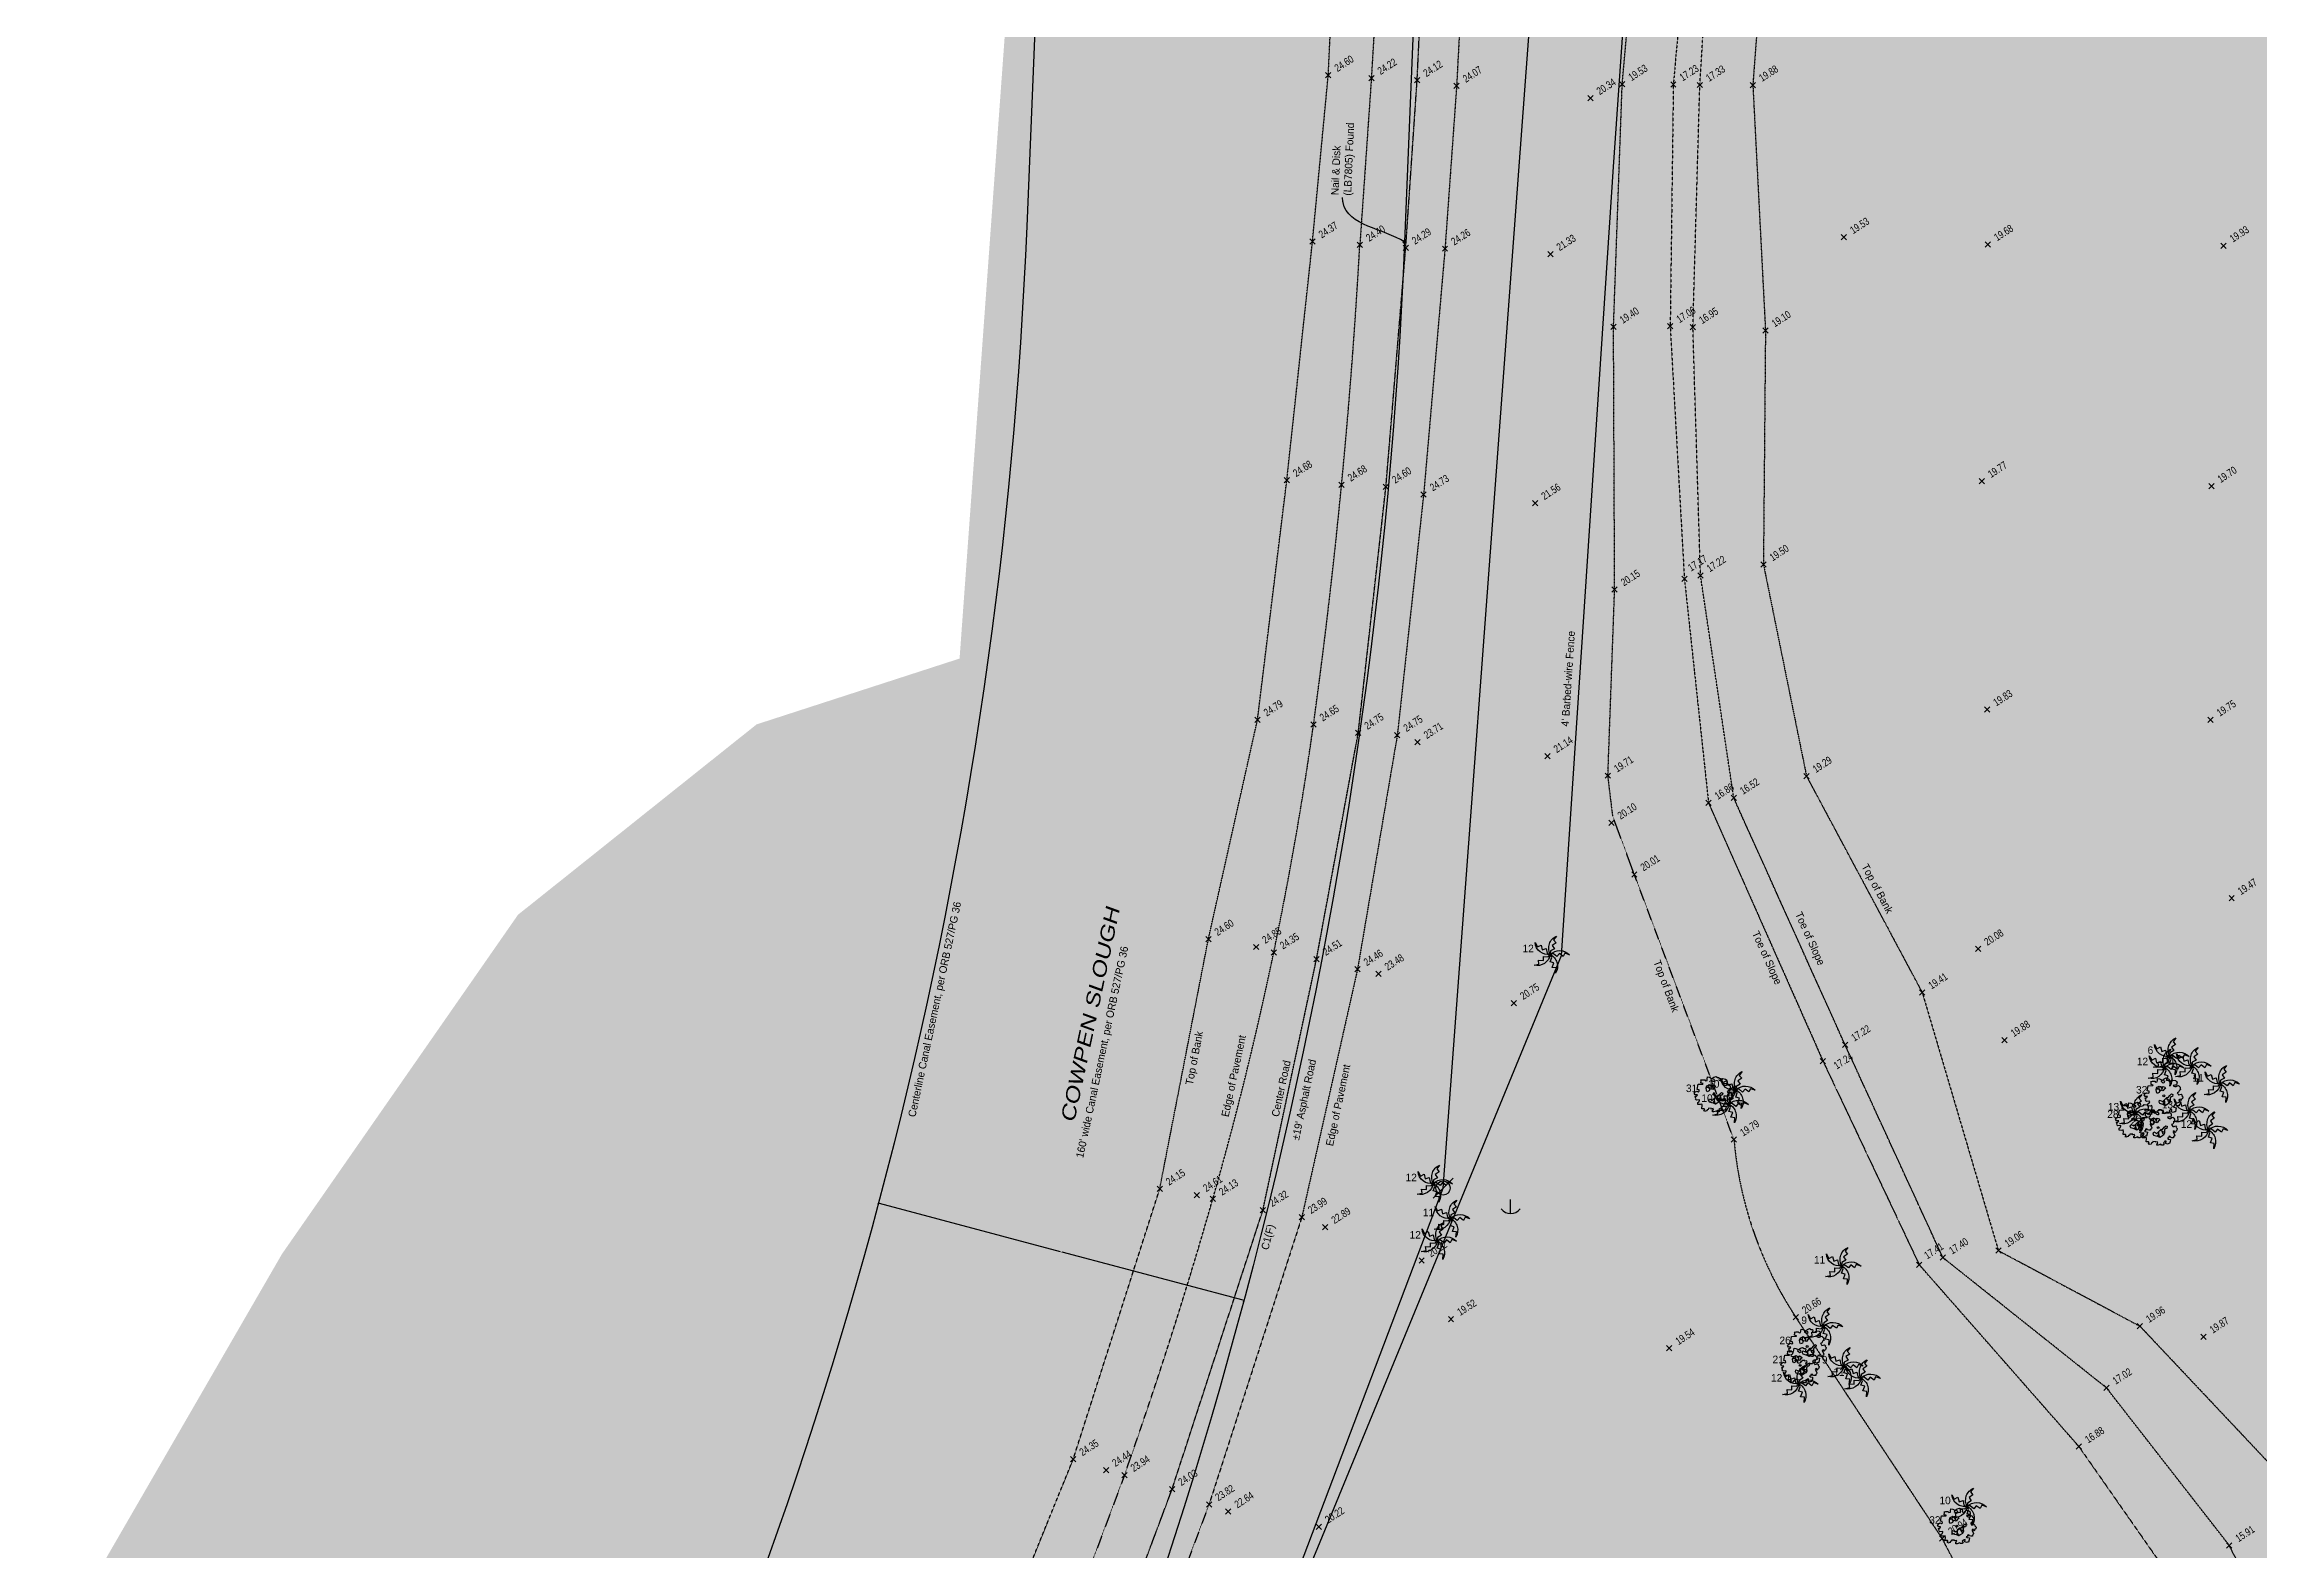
# Model space of a CAD drawing. Header units: inches. Extents: x -625442 to 34963, y -27993 to 66986.
# Drawn here: x -101789 to -96166, y 35544 to 39368 of the extents above; entities that cross this region are included whole.
import ezdxf
from ezdxf.enums import TextEntityAlignment as Align

# ---------------------------------------------------------------- set-up
doc = ezdxf.new("R2010")
doc.units = ezdxf.units.IN
doc.header["$LTSCALE"] = 0.5
doc.header["$MEASUREMENT"] = 0
doc.header["$PDMODE"] = 35
for name, pattern in [('CENTER2', [1.125, 0.75, -0.125, 0.125, -0.125]), ('DASHED2', [0.375, 0.25, -0.125]), ('DIVIDE2', [0.625, 0.25, -0.125, 0, -0.125, 0, -0.125])]:
    doc.linetypes.add(name, pattern=pattern)
for name, color, linetype in [('BOUNDARY', 7, 'Continuous'), ('CL_ROAD', 227, 'CENTER2'), ('EASEMENT', 7, 'Continuous'), ('EDGE OF PAVEMENT', 253, 'DASHED2'), ('FENCE', 7, 'FEN_LINE'), ('GUY WIRE', 10, 'Continuous'), ('I-DWG-PEN-01', 7, 'Continuous'), ('OVERHEAD WIRE', 251, 'OHE_POWER_LINE'), ('POWER POLE WOODMARK', 2, 'Continuous'), ('SPOT ELEVATION TEXT', 252, 'Continuous'), ('SURVEY MONUMENTS', 1, 'Continuous'), ('TEXT', 7, 'Continuous'), ('TOE OF SLOPE', 36, 'DIVIDE2'), ('TOP OF BANK', 252, 'DASHED2'), ('Trees-Anno', 43, 'Continuous'), ('TreesMARK', 46, 'Continuous')]:
    doc.layers.add(name, color=color, linetype=linetype)
doc.styles.add('BLDG', font='IC-Romans.shx', dxfattribs={"width": 0.8})
doc.styles.add('BRG', font='swissc.ttf', dxfattribs={"width": 1.5, "oblique": 8})
doc.styles.add('ROMANS', font='ROMANS.SHX', dxfattribs={"height": 0.2})
doc.styles.get("Standard").update_dxf_attribs({"font": 'Arial.ttf'})
doc.styles.add('TXT', font='IC-Romans.shx')
doc.linetypes.add('FEN_LINE', pattern='A,0.5,-0.2,[" X ",Standard,S=0.1,R=0,X=-0.1,Y=-0.05],-0.25', length=0.95)
doc.linetypes.add('OHE_POWER_LINE', pattern='A,0.43,["OE",ROMANS,S=0.07,R=0,X=0,Y=-0.036398],0.009979,-0.121091', length=0.56107)
doc.dimstyles.new('20 SCALE', dxfattribs={"dimtxt": 1.6, "dimasz": 2, "dimexe": 0.18, "dimexo": 0.0625, "dimgap": 0.04, "dimtad": 0, "dimdec": 1, "dimzin": 0, "dimdsep": 46, "dimtxsty": 'BLDG', "dimcen": 0.09, "dimaunit": 1, "dimadec": 4, "dimazin": 0, "dimtfac": 1, "dimtdec": 1, "dimtofl": 0, "dimtmove": 2, "dimatfit": 3, "dimfxl": 1, "dimtolj": 1, "dimtzin": 0, "dimarcsym": 0})

# ---------------------------------------------------------------- blocks, each defined once
blk = doc.blocks.new('SPT10')
at = {"color": 0, "linetype": 'Continuous'}
for p, q in [((-0.35, -0.35), (0.35, 0.35)), ((0.35, -0.35), (-0.35, 0.35))]:
    blk.add_line(p, q, dxfattribs=at)
blk = doc.blocks.new('SPT3')
at = {"color": 0, "linetype": 'ByBlock', "const_width": 0.25, "flags": 128}
blk.add_lwpolyline([(-0.125, 0, 1), (0.125, 0, 1)], format="xyb", close=True, dxfattribs=at)
blk = doc.blocks.new('TREE11')
at = {"linetype": 'Continuous'}
for p, q in [((-0.134, 0.178), (-0.184, 0.176)), ((-0.156, 0.177), (-0.179, 0.211)), ((-0.132, 0.24), (-0.134, 0.178)), ((-0.134, 0.178), (-0.103, 0.129)), ((-0.094, 0.242), (-0.047, 0.184)), ((-0.034, 0.247), (-0.058, 0.14)), ((0.006, -0.194), (-0.03, -0.231)), ((0.008, -0.119), (0.006, -0.244)), ((0.008, -0.167), (0.027, -0.23)), ((0.027, -0.23), (0.058, -0.256)), ((0.065, -0.059), (0.113, -0.104)), ((0.096, -0.089), (0.115, -0.156)), ((0.113, -0.104), (0.17, -0.108)), ((0.115, -0.156), (0.157, -0.173)), ((0.141, -0.107), (0.163, -0.133))]:
    blk.add_line(p, q, dxfattribs=at)
for points in [[(-0.04, 0.357), (-0.015, 0.344), (0.008, 0.351), (0.028, 0.361), (0.015, 0.389), (-0.027, 0.402), (-0.019, 0.434), (0.006, 0.451), (0.063, 0.474), (0.102, 0.449), (0.138, 0.447), (0.147, 0.41), (0.136, 0.393), (0.141, 0.378), (0.17, 0.37), (0.196, 0.378), (0.22, 0.391), (0.243, 0.415), (0.313, 0.402), (0.339, 0.381), (0.35, 0.351), (0.344, 0.329), (0.34, 0.28), (0.289, 0.282), (0.248, 0.275), (0.265, 0.252), (0.293, 0.244), (0.328, 0.244), (0.361, 0.265), (0.39, 0.275), (0.412, 0.246), (0.437, 0.224), (0.433, 0.195), (0.446, 0.154), (0.413, 0.148), (0.388, 0.092), (0.354, 0.079), (0.368, 0.058), (0.388, 0.027), (0.422, 0.031), (0.457, 0.043), (0.483, 0.016), (0.474, 0.001), (0.503, -0.026), (0.494, -0.071), (0.476, -0.084), (0.45, -0.136), (0.429, -0.087), (0.398, -0.104), (0.399, -0.119), (0.44, -0.196), (0.432, -0.226), (0.411, -0.238), (0.409, -0.268), (0.363, -0.268), (0.329, -0.255), (0.315, -0.23), (0.28, -0.238), (0.276, -0.273), (0.246, -0.282), (0.266, -0.303), (0.327, -0.315), (0.32, -0.365), (0.306, -0.423), (0.28, -0.423), (0.248, -0.44), (0.207, -0.421), (0.216, -0.36), (0.179, -0.362), (0.166, -0.381), (0.14, -0.4), (0.162, -0.419), (0.138, -0.464), (0.091, -0.464), (0.072, -0.441), (0.001, -0.467), (-0.033, -0.467), (-0.028, -0.422), (-0.003, -0.413), (-0.014, -0.379), (-0.063, -0.389), (-0.062, -0.374), (-0.141, -0.37), (-0.149, -0.404), (-0.177, -0.406), (-0.18, -0.435), (-0.24, -0.45), (-0.26, -0.42), (-0.236, -0.405), (-0.254, -0.38), (-0.315, -0.38), (-0.303, -0.291), (-0.316, -0.259), (-0.349, -0.272), (-0.418, -0.27), (-0.422, -0.212), (-0.383, -0.196), (-0.372, -0.151), (-0.384, -0.142), (-0.455, -0.151), (-0.484, -0.125), (-0.473, -0.106), (-0.49, -0.053), (-0.458, -0.053), (-0.439, -0.033), (-0.432, -0.017), (-0.493, -0.016), (-0.518, 0.028), (-0.497, 0.053), (-0.45, 0.082), (-0.409, 0.069), (-0.382, 0.08), (-0.388, 0.119), (-0.437, 0.131), (-0.412, 0.266), (-0.287, 0.27), (-0.282, 0.283), (-0.337, 0.3), (-0.331, 0.357), (-0.341, 0.379), (-0.305, 0.383), (-0.238, 0.387), (-0.216, 0.358), (-0.176, 0.368), (-0.17, 0.404), (-0.164, 0.459), (-0.113, 0.45), (-0.059, 0.418), (-0.073, 0.387)], [(-0.118, 0.258), (-0.067, 0.236), (-0.022, 0.249), (0.027, 0.23), (0.047, 0.196), (0.015, 0.181), (-0.022, 0.128), (-0.087, 0.145), (-0.114, 0.117), (-0.121, 0.09), (-0.174, 0.064), (-0.194, 0.1), (-0.201, 0.17), (-0.18, 0.224), (-0.136, 0.243)], [(0.014, -0.114), (0.079, -0.044), (0.118, -0.048), (0.163, 0.008), (0.206, 0.048), (0.241, 0.034), (0.227, -0.023), (0.185, -0.025), (0.166, -0.07), (0.171, -0.149), (0.145, -0.196), (0.088, -0.232), (0.048, -0.263), (-0.004, -0.237), (-0.053, -0.224), (-0.108, -0.207), (-0.126, -0.167), (-0.115, -0.115), (-0.029, -0.154)]]:
    blk.add_lwpolyline(points, close=True, dxfattribs=at)
blk.add_circle((0, 0), 0.0248, dxfattribs=at)
blk = doc.blocks.new('TR_PALM')
at = {"flags": 128}
blk.add_lwpolyline([(0, 0, -0.423359), (0.213, -0.004), (0.161, 0.014), (0.143, -0.022), (0.101, 0.009), (0.074, -0.024), (0.035, 0.008), (0, 0.001, -0.425081), (0.059, -0.206), (0.064, -0.148), (0.021, -0.143), (0.04, -0.091), (-0.001, -0.08), (0.016, -0.032), (0.001, 0, -0.432562), (-0.179, -0.119), (-0.124, -0.106), (-0.129, -0.064), (-0.075, -0.066), (-0.075, -0.022), (-0.024, -0.026), (0, 0, -0.439984), (-0.168, 0.13), (-0.142, 0.082), (-0.101, 0.103), (-0.088, 0.051), (-0.045, 0.066), (-0.035, 0.015), (-0.001, 0.001, -0.429715), (0.069, 0.202), (0.037, 0.16), (0.064, 0.129), (0.021, 0.1), (0.046, 0.063), (0.003, 0.038), (-0.001, 0.001)], format="xyb", dxfattribs=at)
blk = doc.blocks.new('TREE9')
at = {"xscale": 2.399999904, "yscale": 2.399999904, "zscale": 2.399999904}
blk.add_blockref('TR_PALM', (-0.001, -0.001), dxfattribs=at)
blk = doc.blocks.new('SPT28')
at = {"color": 0, "linetype": 'Continuous'}
blk.add_line((0.53, 0.53), (-0.53, -0.53), dxfattribs=at)
blk.add_circle((0, 0), 0.375, dxfattribs=at)
blk = doc.blocks.new('SPT51')
at = {"color": 0, "linetype": 'Continuous'}
blk.add_line((0, 0), (0, 0.375), dxfattribs=at)
blk.add_arc((0, 0.3125), 0.3125, 216.869898, 323.130102, dxfattribs=at)
blk = doc.blocks.new('*D736')
at = {"layer": 'DEFPOINTS', "color": 0, "transparency": 16777216}
for p in [(-99672.4, 36423.5), (-99671.6, 36426.4), (-98744.7, 36176.3)]:
    blk.add_point(p, dxfattribs=at)
at = {"layer": 'TEXT', "color": 0, "lineweight": -2, "transparency": 16777216}
for p, q in [((-99672.3, 36423.6), (-99671.6, 36426.5)), ((-99669.7, 36425.8), (-99210.5, 36303.5)), ((-98745.9, 36179.6), (-99205.1, 36302)), ((-98744.7, 36176.4), (-98743.9, 36179.3))]:
    blk.add_line(p, q, dxfattribs=at)
at = {"layer": 'TEXT', "color": 0, "transparency": 16777216}
for points in [[(-99669.6, 36426.2), (-99669.8, 36425.5), (-99671.6, 36426.4)], [(-98745.8, 36180), (-98746, 36179.3), (-98744, 36179.1)]]:
    blk.add_solid(points, dxfattribs=at)
at = {"layer": 'TEXT', "color": 0, "transparency": 16777216, "insert": (-99207.8, 36302.7), "char_height": 1.6, "attachment_point": 5, "rotation": 345.0768, "style": 'BLDG'}
blk.add_mtext("\\A1;960.0'", dxfattribs=at)

msp = doc.modelspace()

# ---------------------------------------------------------------- hatches: boundary and pattern name
at = {"layer": 'I-DWG-PEN-01', "true_color": 0xf7abae}
h = msp.add_hatch(color=241, dxfattribs=at)
h.dxf.hatch_style = 1
h.paths.add_polyline_path([(-100957.57866, 28706.15208), (-100362.58568, 29690.66082), (-99146.11653, 32085.3087), (-98780.92454, 32962.22505), (-98555.88498, 33891.39844), (-98391.13543, 34838.63486), (-98111.75584, 36104.40848), (-97705.87089, 37944.79637), (-97357.0879, 39427.21599), (-97272.12957, 40127.08882), (-97056.45627, 41917.44814), (-96914.01211, 43220.30303), (-96609.02474, 44896.58058), (-96307.95184, 46877.43979), (-96094.33005, 49462.95654), (-96094.315, 49462.95591), (-95778.43023, 53046.71728), (-95551.07756, 56628.18469), (-95474.06918, 58038.04651), (-95354.63501, 58316.39949), (-95243.43547, 59384.90037), (-95028.18208, 60553.21316), (-94715.82127, 61530.19717), (-94075.69796, 62742.663), (-93478.64811, 63729.64608), (-93083.35246, 64339.51759), (-92291.58733, 65280.22816), (-90855.85068, 66986.05302), (-95047.65514, 66986.05302), (-95846.80086, 66161.42762), (-96824.51555, 64811.7389), (-97984.68745, 63135.12856), (-98695.20724, 62088.65336), (-99125.95599, 61077.62322), (-99460.21651, 59744.27503), (-99832.91005, 58125.47746), (-100010.14321, 57121.57763), (-100064.26971, 54733.75191), (-99969.75295, 52216.36051), (-99964.96306, 50065.31694), (-99907.1783, 49414.42873), (-99800.41991, 49002.25161), (-99518.96209, 48405.80823), (-99230.10236, 48034.61032), (-99247.26911, 44337.82243), (-99305.79405, 41045.88106), (-99340.91757, 39530.44823), (-99465.75371, 37808.67109), (-99980.927, 37641.58966), (-100586.47482, 37158.40532), (-101185.52462, 36297.32724), (-102021.64209, 34850.91106), (-102960.30456, 32828.253), (-103480.06134, 31370.82707), (-103922.53217, 30247.78585), (-105161.19283, 27789.16552), (-105676.52269, 26769.90503), (-106133.71298, 25873.83289), (-106867.98903, 24896.60741), (-107623.72998, 23890.81495), (-108552.07417, 22636.26744), (-110251.17665, 20340.13114), (-111817.79908, 18382.13574), (-113305.66941, 16498.42923), (-114639.1432, 15147.48037), (-114639.1432, 10672.08111), (-113785.26824, 11364.78666), (-112077.51122, 12939.11382), (-111403.60955, 13698.36476), (-110515.39398, 14843.55183), (-109717.89458, 15940.69409), (-109055.33777, 16776.055), (-108464.62225, 17372.48298), (-107148.46211, 19352.51021), (-106082.60507, 21047.87083), (-105388.55808, 22044.48814), (-104262.17075, 23661.92487), (-103138.23265, 25275.84462), (-102383.53624, 26393.5828), (-101657.25179, 27572.15349)])
at = {"layer": 'I-DWG-PEN-01', "true_color": 0xedee99}
h = msp.add_hatch(color=61, dxfattribs=at)
h.dxf.hatch_style = 1
h.paths.add_polyline_path([(-97249.07687, 28214.19198), (-97361.17318, 29846.59999), (-97353.79262, 30054.0043), (-97189.09289, 30230.14189), (-96943.49166, 30423.59989), (-96791.93745, 30461.4854), (-96616.41954, 30419.02713), (-95489.2004, 29687.93072), (-95124.24328, 29603.20213), (-94919.64439, 29647.40755), (-94633.9447, 29774.50197), (-94289.25745, 29973.43249), (-93644.29443, 30632.6096), (-93473.89909, 30806.76021), (-93155.68974, 30968.05738), (-93012.89219, 31040.44006), (-92881.55555, 31031.41971), (-92707.63901, 30951.52889), (-91987.93089, 30955.14334), (-91873.58553, 31068.12197), (-91786.02942, 31256.431), (-91692.75817, 31564.57164), (-91586.07812, 31917.01101), (-91508.03057, 32064.60802), (-91524.44289, 32820.87927), (-92436.49406, 32860.12059), (-92799.85691, 32974.11916), (-93378.69379, 33067.01031), (-94101.48367, 33430.59105), (-94586.6365, 33629.97762), (-95155.06087, 33736.5131), (-95917.3229, 33659.0843), (-96181.17982, 33514.69104), (-96553.93029, 33376.57454), (-96956.00374, 33376.57454), (-97170.84433, 33672.3527), (-97212.4801, 33976.10238), (-97184.06813, 34252.18438), (-96976.04585, 34780.13803), (-96193.40009, 36059.55906), (-96075.22567, 36308.87316), (-96226.23186, 37785.0924), (-96171.92742, 38668.83399), (-96104.6127, 39041.853), (-95933.2726, 39202.8826), (-95776.21677, 39202.8826), (-95688.76742, 39126.44292), (-95404.07838, 38816.08369), (-95308.32322, 38384.83593), (-95108.15124, 38122.16407), (-94875.50335, 37903.73152), (-94693.32372, 37851.61314), (-93741.12429, 37932.25582), (-93802.23279, 39520.04551), (-93836.60187, 40543.13307), (-93822.21084, 41161.6545), (-93556.01947, 43308.08218), (-93456.15056, 44733.83157), (-93527.43669, 45237.05102), (-93732.07829, 45655.24914), (-93870.30194, 45998.02136), (-93812.48159, 46691.40174), (-93709.3174, 47287.15489), (-93441.31826, 48135.24497), (-93217.73772, 48814.7345), (-93121.51282, 49466.72276), (-92813.17324, 50491.27705), (-92308.51921, 51848.68462), (-92075.76381, 52400.1257), (-91326.2495, 53479.54578), (-90704.36062, 54375.16489), (-90081.78118, 55552.96334), (-89795.76122, 56183.15702), (-89711.89895, 56718.00371), (-91785.54545, 56495.52223), (-93463.75175, 56643.70866), (-94754.95178, 56643.70866), (-95546.84267, 56705.7166), (-95551.07756, 56628.18469), (-95777.36309, 53063.52788), (-95514.22457, 53048.31343), (-94990.28286, 52910.85018), (-94571.53375, 52625.8137), (-94326.48769, 52459.01438), (-93968.69759, 52156.81601), (-93754.68972, 51784.78921), (-93693.50293, 51339.33324), (-93702.76955, 51037.94389), (-93843.86856, 50505.399), (-94019.37224, 50103.05146), (-94294.73059, 49736.09969), (-94671.74429, 49386.4067), (-94792.75848, 49344.98993), (-95764.01073, 49449.26368), (-96094.315, 49462.95591), (-96094.55606, 49460.22105), (-96307.95184, 46877.43979), (-96609.02474, 44896.58058), (-96914.01211, 43220.30303), (-97056.45627, 41917.44814), (-97272.12957, 40127.08882), (-97357.0879, 39427.21599), (-97705.87089, 37944.79637), (-98111.75584, 36104.40848), (-98391.13543, 34838.63486), (-98555.88498, 33891.39844), (-98780.92454, 32962.22505), (-99146.11653, 32085.3087), (-100362.58568, 29690.66082), (-100957.57866, 28706.15208), (-101657.25179, 27572.15349), (-102383.53624, 26393.5828), (-103138.23265, 25275.84462), (-104262.17075, 23661.92487), (-105388.55808, 22044.48814), (-106082.60507, 21047.87083), (-107148.46211, 19352.51021), (-108464.62225, 17372.48298), (-109055.33777, 16776.055), (-109717.89458, 15940.69409), (-110061.8265, 15467.53731), (-109922.99168, 15377.95787), (-109504.94006, 15293.56208), (-108989.76677, 15310.44185), (-108276.12252, 15559.41084), (-107122.10702, 15921.17049), (-106334.35821, 16074.2255), (-105204.52706, 16137.89288), (-103260.27884, 15962.70127), (-102540.24244, 15897.82049), (-101641.04587, 15966.96898), (-101265.07129, 16393.91513), (-100799.38407, 17145.3363), (-100402.64854, 17852.43804), (-100111.56674, 18371.23314), (-99962.42939, 18637.04065), (-99471.68691, 19217.76474), (-99103.29115, 19653.70886), (-98799.32257, 20346.20761), (-98706.64206, 20604.12182), (-98687.56789, 21042.61081), (-98796.58244, 21453.8666), (-99047.32231, 21835.16218), (-99391.86722, 22278.64299), (-99642.06619, 22479.21281), (-99974.74668, 22635.82064), (-100284.41394, 22865.14131), (-100428.39867, 23144.11203), (-100356.91325, 23418.86596), (-100256.05504, 23661.23464), (-100043.10764, 23943.12504), (-99672.52792, 24147.63286), (-99329.60573, 24180.7977), (-98895.41224, 24283.05007), (-98575.32212, 24439.97528), (-98162.42337, 24835.86733), (-97665.81893, 25234.54495), (-97428.39538, 25618.29638), (-97203.23482, 26065.48717), (-97124.43289, 26487.36446)])
h.paths.add_polyline_path([(-85830.51263, 66986.05302), (-90855.85068, 66986.05302), (-92291.58733, 65280.22816), (-93083.35246, 64339.51759), (-93478.64811, 63729.64608), (-94075.69796, 62742.663), (-94715.82127, 61530.19717), (-95028.18208, 60553.21316), (-95243.43547, 59384.90037), (-95354.63501, 58316.39949), (-94656.49207, 58859.61827), (-93988.71123, 59279.7854), (-93380.99265, 59579.90522), (-93177.6535, 59644.44463), (-92442.18784, 59644.44463), (-92174.34527, 59486.48407), (-91963.58286, 59326.32958), (-91629.8846, 59174.95084), (-90488.08226, 59042.9139), (-89987.10784, 59044.37447), (-89383.07599, 59185.64013), (-89065.61212, 59277.43431), (-88606.11689, 59428.33852), (-87385.67128, 59408.31264), (-87381.79744, 59435.41027), (-87276.19916, 60778.77909), (-87182.69634, 61968.27542), (-87067.79255, 62509.5785), (-86900.21746, 62893.50249), (-86518.74127, 63280.42466), (-85946.90774, 63580.98511), (-85830.51263, 63642.16335)])
at = {"layer": 'I-DWG-PEN-01', "true_color": 0xadddf7}
h = msp.add_hatch(color=141, dxfattribs=at)
h.dxf.hatch_style = 1
h.paths.add_polyline_path([(-93896.47198, 17091.29513), (-94026.80974, 17239.35523), (-94208.41999, 17688.10211), (-94425.85125, 18476.43816), (-94610.72831, 18875.81833), (-94820.06728, 19204.56104), (-95056.60117, 19419.19118), (-95721.30737, 19476.27982), (-96353.32416, 19536.43135), (-96705.87595, 19880.14955), (-96766.06633, 20412.91014), (-96682.06883, 20921.03514), (-96551.11899, 21278.29907), (-96430.4393, 21608.10177), (-96369.35215, 22056.64221), (-96395.27309, 22700.40319), (-96508.47969, 22934.55384), (-96976.91415, 23365.67526), (-97277.04045, 23459.56169), (-98052.14195, 23475.20892), (-98509.42372, 23531.25606), (-98646.57267, 23647.32839), (-99034.93122, 24099.67124), (-99128.54527, 24228.14735), (-99329.60573, 24180.7977), (-99672.52792, 24147.63286), (-100043.10764, 23943.12504), (-100256.05504, 23661.23464), (-100356.91325, 23418.86596), (-100428.39867, 23144.11203), (-100284.41394, 22865.14131), (-99974.74668, 22635.82064), (-99642.06619, 22479.21281), (-99391.86722, 22278.64299), (-99047.32231, 21835.16218), (-98796.58244, 21453.8666), (-98687.56789, 21042.61081), (-98706.64206, 20604.12182), (-98799.32257, 20346.20761), (-99103.29115, 19653.70886), (-99471.68691, 19217.76474), (-99962.42939, 18637.04065), (-100111.56674, 18371.23314), (-100402.64854, 17852.43804), (-100799.38407, 17145.3363), (-101265.07129, 16393.91513), (-101641.04587, 15966.96898), (-101538.18772, 15700.3961), (-101563.80973, 14944.41141), (-101212.8095, 14879.32352), (-100731.54979, 14532.18499), (-99910.14362, 14221.20641), (-98810.11229, 13971.70126), (-97043.91572, 13920.8524), (-95352.82723, 13925.22179), (-93333.02255, 14158.99343), (-92151.94736, 14358.55564), (-91273.26887, 14700.6592), (-90725.52716, 15094.07691), (-90090.78447, 15782.89068), (-89861.68556, 15976.12772), (-89971.69905, 16064.8273), (-90361.26753, 16378.92116), (-90680.00538, 16485.09303), (-92163.52709, 16577.2693), (-93200.5425, 16670.73051), (-93453.59566, 16711.9499), (-93646.15914, 16876.88994)])
h.paths.add_polyline_path([(-92977.75198, 36328.94524), (-93275.63635, 36861.60414), (-93498.40553, 37297.32297), (-93694.00113, 37661.16256), (-93741.12429, 37932.25582), (-94693.32372, 37851.61314), (-94875.50335, 37903.73152), (-95108.15124, 38122.16407), (-95308.32322, 38384.83593), (-95404.07838, 38816.08369), (-95688.76742, 39126.44292), (-95776.21677, 39202.8826), (-95933.2726, 39202.8826), (-96104.6127, 39041.853), (-96171.92742, 38668.83399), (-96226.23186, 37785.0924), (-96075.22567, 36308.87316), (-96193.40009, 36059.55906), (-96976.04585, 34780.13803), (-97184.06813, 34252.18438), (-97212.4801, 33976.10238), (-97170.84433, 33672.3527), (-96956.00374, 33376.57454), (-96553.93029, 33376.57454), (-96181.17982, 33514.69104), (-95917.3229, 33659.0843), (-95155.06087, 33736.5131), (-94586.6365, 33629.97762), (-94101.48367, 33430.59105), (-93378.69379, 33067.01031), (-92799.85691, 32974.11916), (-92436.49406, 32860.12059), (-91524.44289, 32820.87927), (-90618.47696, 32878.00797), (-90458.681, 32983.33247), (-90054.08806, 33394.43727), (-89929.69318, 33527.1891), (-89872.84078, 34063.97088), (-89875.30334, 34341.63055), (-90007.47023, 34484.46155), (-90348.15048, 34615.90071), (-90586.22881, 34694.63602), (-90999.82505, 34867.4334), (-91662.62384, 35307.839), (-92284.60534, 35779.71161), (-92666.18829, 36150.53359)])
h.paths.add_polyline_path([(-93843.86856, 50505.399), (-93702.76955, 51037.94389), (-93693.50293, 51339.33324), (-93754.68972, 51784.78921), (-93968.69759, 52156.81601), (-94326.48769, 52459.01438), (-94571.53375, 52625.8137), (-94990.28286, 52910.85018), (-95514.22457, 53048.31343), (-95776.95059, 53063.50403), (-96094.315, 49462.95591), (-95764.01073, 49449.26368), (-94792.75848, 49344.98993), (-94671.74429, 49386.4067), (-94294.73059, 49736.09969), (-94019.37224, 50103.05146)])
h.paths.add_polyline_path([(-87853.05745, 58260.09043), (-87559.02349, 58670.64675), (-87450.27227, 58956.42585), (-87385.67128, 59408.31264), (-88606.11689, 59428.33852), (-89065.61212, 59277.43431), (-89383.07599, 59185.64013), (-89987.10784, 59044.37447), (-90488.08226, 59042.9139), (-91629.8846, 59174.95084), (-91963.58286, 59326.32958), (-92174.34527, 59486.48407), (-92442.18784, 59644.44463), (-93177.6535, 59644.44463), (-93380.99265, 59579.90522), (-93988.71123, 59279.7854), (-94656.49207, 58859.61827), (-95354.63501, 58316.39949), (-95474.06918, 58038.04651), (-95546.84267, 56705.7166), (-94754.95178, 56643.70866), (-93463.75175, 56643.70866), (-91785.54545, 56495.52223), (-89711.89895, 56718.00371), (-89426.07115, 56932.39349), (-89099.41099, 57177.41026), (-88515.08046, 57675.19297)])

# ---------------------------------------------------------------- linework, layer by layer
at = {"layer": 'BOUNDARY'}
msp.add_lwpolyline([(-95220.80268, 64043.88481), (-95998.24827, 63093.9977, 0.1626301766), (-98581.27069, 56302.95768), (-99295.33756, 38905.7259, -0.1030827088), (-100436.51138, 34369.63044), (-104041.13928, 26943.56825, -0.0480698895), (-105759.29655, 24128.35616), (-112751.13138, 14816.23434, -0.0821429728), (-115452.61013, 12233.93995), (-116282.58151, 11667.43194, -0.0683606838), (-119075.16348, 10275.42918), (-124667.80823, 8385.33493, -0.0559828453), (-126544.08142, 7977.44989), (-126582.75851, 7973.48282, 0.1646773725), (-130598.35836, 6138.4667), (-131667.98157, 5131.84879, 0.0898707178), (-134097.89113, 1844.09453)], format="xyb", dxfattribs=at)
at = {"layer": 'CL_ROAD'}
msp.add_lwpolyline([(-99150.83267, 35099.35513), (-98926.27925, 35700.16904), (-98695.84047, 36408.25936), (-98559.69212, 37045.92477), (-98453.80653, 37619.86519), (-98383.53187, 38244.59365), (-98333.32313, 38851.31957), (-98304.36464, 39276.83855), (-98275.81935, 39879.6829), (-98253.57625, 40545.44465), (-98201.82979, 41131.75021), (-98159.04233, 41669.09914), (-98045.20839, 42272.9492), (-97860.33237, 42880.48294), (-97673.76013, 43378.02317)], dxfattribs=at)
at = {"layer": 'EASEMENT'}
msp.add_lwpolyline([(-95255.35094, 62485.96518, 0.1626301766), (-97622.07832, 56263.58777), (-98336.14519, 38866.35599, -0.1030827088), (-99572.87769, 33950.42063), (-103177.50559, 26524.35845, -0.0480698895), (-104991.60308, 23551.94768), (-111983.43791, 14239.82586, -0.0821429728), (-114911.40353, 11441.03679), (-115741.37491, 10874.52878, -0.0683606838), (-118767.79985, 9365.96362), (-124360.4446, 7475.86938, -0.0559828453), (-126446.12912, 7022.46018), (-126484.80621, 7018.49311, 0.1646773725), (-129940.43815, 5439.36656), (-131010.06136, 4432.74865, 0.0898707178), (-133236.49712, 1420.3017)], format="xyb", dxfattribs=at)
at = {"layer": 'EDGE OF PAVEMENT'}
for points in [[(-97522.69639, 43953.73989, 0.0244675236), (-97971.5011, 42908.22346, 0.0696473211), (-98267.30235, 41681.14227, 0.0018482542), (-98318.04177, 41141.68924), (-98351.95495, 40545.1337), (-98385.86374, 39879.72089), (-98420.53965, 39282.29883), (-98449.84846, 38858.60696, -0.020264375), (-98567.42077, 37640.92735, -0.0347797145), (-98822.87531, 36437.17716, -0.0154318935), (-99047.19097, 35735.71479), (-99266.52038, 35149.5342)], [(-97569.20465, 43342.64368, 0.0456846101), (-97948.50551, 42251.3298, 0.0533268061), (-98101.80605, 41141.1948), (-98139.00262, 40544.77147), (-98172.80801, 39864.23708), (-98204.18749, 39262.33797), (-98233.66771, 38849.20377), (-98287.93025, 38225.18856), (-98354.76576, 37614.2281), (-98455.73223, 37019.90161), (-98597.1404, 36390.54701), (-98832.59079, 35661.54562), (-99055.75037, 35067.33131)]]:
    msp.add_lwpolyline(points, format="xyb", dxfattribs=at)
at = {"layer": 'FENCE'}
msp.add_lwpolyline([(-99926.16426, 32283.13143), (-99280.89032, 33831.85857), (-98562.07734, 35537.54031), (-97937.55289, 37055.09066), (-97806.37529, 39056.54679), (-97655.26042, 41219.26017), (-97554.34276, 42763.95999)], dxfattribs=at)
at = {"layer": 'OVERHEAD WIRE'}
msp.add_lwpolyline([(-96603.2799, 30334.37478), (-99965.50712, 31904.49087), (-98238.50498, 36464.53545), (-97892.33383, 41118.22265), (-97570.38244, 45371.53407)], dxfattribs=at)
at = {"layer": 'TOE OF SLOPE'}
for points in [[(-97338.56477, 43327.13034), (-97391.94622, 42719.68814), (-97443.9908, 42218.79365), (-97504.64196, 41624.92219), (-97516.52424, 40826.49475), (-97513.02105, 40572.2628), (-97595.80126, 39920.44142), (-97654.08359, 39265.89481), (-97662.07129, 38652.15829), (-97626.01447, 38011.07634), (-97564.70652, 37442.05452), (-97274.3168, 36786.80141), (-97030.02076, 36269.88762), (-96624.70658, 35808.29825), (-96399.96133, 35486.40379)], [(-93321.86614, 32605.83483), (-93661.31865, 33045.1242), (-94022.5125, 33579.73374), (-94421.43217, 34067.13401), (-94874.37815, 34586.07469), (-95366.5235, 34936.73082), (-95777.50031, 35089.08333), (-95984.98723, 35108.8428), (-96100.76989, 35278.25967), (-96243.04846, 35557.48061), (-96554.76097, 35957.38258), (-96969.7494, 36287.87307), (-97218.15437, 36828.33877), (-97500.65129, 37454.87388), (-97585.16022, 38019.79661), (-97604.40933, 38649.70463), (-97586.85261, 39264.62612), (-97545.81302, 39910.27668), (-97452.1092, 40569.79594), (-97463.12521, 40819.85115), (-97449.27878, 41567.32125), (-97393.72404, 42223.31226), (-97311.18315, 42684.98895), (-97241.67457, 43268.32996)]]:
    msp.add_lwpolyline(points, dxfattribs=at)
at = {"layer": 'TOP OF BANK'}
for points in [[(-99411.64622, 35199.19626), (-99177.25322, 35776.08766), (-98957.64349, 36462.59911), (-98834.24625, 37096.32899), (-98709.5107, 37653.44033), (-98635.08596, 38261.29187), (-98569.98213, 38867.27201), (-98529.93423, 39289.75173), (-98502.09804, 39881.91553), (-98455.34826, 40551.90319), (-98459.12161, 41124.65555), (-98454.11944, 41689.03926), (-98439.99549, 42320.36677), (-98420.33686, 42940.89611), (-98418.86035, 43344.05874)], [(-97147.22242, 43249.04301), (-97214.51502, 42669.28126), (-97260.07486, 42216.49218), (-97328.1875, 41597.11566), (-97333.87618, 41248.42889), (-97343.61526, 40787.83696), (-97330.05528, 40567.54929), (-97406.04393, 39884.59469), (-97452.26662, 39264.61154), (-97420.24953, 38641.51166), (-97425.43995, 38047.61921), (-97316.05855, 37510.12092), (-97022.33877, 36960.74134), (-96829.10914, 36305.77726), (-96470.02823, 36114.20339), (-95658.28989, 35253.11098), (-95296.67903, 35054.70003), (-94794.44457, 34678.80867), (-94317.23467, 34127.90182), (-93930.87423, 33629.78006), (-93557.32206, 33112.47878), (-93232.11382, 32620.60424)]]:
    msp.add_lwpolyline(points, dxfattribs=at)
msp.add_lwpolyline([(-96764.12226, 35178.57194), (-96971.78602, 35575.20639), (-97343.06698, 36136.52075, -0.1251289823), (-97500.25071, 36587.43409), (-97753.09024, 37260.71636), (-97807.6403, 37408.18184), (-97820.16355, 37511.38742), (-97803.10137, 37984.1055), (-97805.91432, 38650.3997), (-97783.8878, 39266.50555), (-97725.13098, 39925.56248), (-97626.54382, 40574.30943), (-97623.2655, 40865.85327), (-97596.59876, 41640.55164), (-97548.77751, 42222.88143), (-97515.88104, 42765.20181), (-97579.00635, 42872.22814), (-97625.21677, 43104.50261)], format="xyb", dxfattribs=at)

# ---------------------------------------------------------------- block references
at = {"layer": 'GUY WIRE', "xscale": 96, "yscale": 96, "zscale": 96}
msp.add_blockref('SPT51', (-98067.03299, 36399.67829), dxfattribs=at)
at = {"layer": 'POWER POLE WOODMARK', "xscale": 48, "yscale": 48, "zscale": 48}
msp.add_blockref('SPT28', (-98238.50498, 36464.53545), dxfattribs=at)
at = {"layer": 'SPOT ELEVATION TEXT', "xscale": 19.2, "yscale": 19.2, "zscale": 19.2}
for p in [(-98529.93423, 39289.75173), (-98420.53965, 39282.29883), (-98304.36464, 39276.83855), (-98204.18749, 39262.33797), (-97783.8878, 39266.50555), (-97654.08359, 39265.89481), (-97586.85261, 39264.62612), (-97452.26662, 39264.61154), (-97864.54147, 39231.02443), (-98569.98213, 38867.27201), (-98449.84846, 38858.60696), (-98333.32313, 38851.31957), (-98233.66771, 38849.20377), (-97221.14575, 38878.16273), (-96855.71847, 38860.06108), (-96257.46699, 38856.73615), (-97966.17206, 38835.0134), (-97805.91432, 38650.3997), (-97662.07129, 38652.15829), (-97604.40933, 38649.70463), (-97420.24953, 38641.51166), (-98635.08596, 38261.29187), (-98496.19473, 38249.63396), (-98383.53187, 38244.59365), (-96871.28569, 38259.02347), (-96288.33588, 38246.29758), (-98287.93025, 38225.18856), (-98004.76828, 38203.1018), (-97626.01447, 38011.07634), (-97585.16022, 38019.79661), (-97425.43995, 38047.61921), (-97803.10137, 37984.1055), (-96857.76534, 37679.22536), (-98709.5107, 37653.44033), (-98567.42077, 37640.92735), (-98453.80653, 37619.86519), (-98354.76576, 37614.2281), (-96290.61674, 37653.26362), (-98303.31854, 37596.42705), (-97973.58824, 37560.77926), (-97820.16355, 37511.38742), (-97316.05855, 37510.12092), (-97500.65129, 37454.87388), (-97811.35915, 37391.88679), (-97564.70652, 37442.05452), (-97753.09024, 37260.71636), (-96236.93595, 37200.13252), (-98834.24625, 37096.32899), (-98713.28024, 37076.46977), (-98668.41577, 37062.15244), (-96880.60031, 37071.43142), (-98559.69212, 37045.92477), (-98455.73223, 37019.90161), (-98402.49024, 37008.33689), (-97022.33877, 36960.74134), (-98058.72364, 36934.01162), (-97218.15437, 36828.33877), (-96813.33078, 36839.85382), (-97274.3168, 36786.80141), (-97500.25071, 36587.43409), (-98957.64349, 36462.59911), (-98863.19417, 36446.31727), (-98822.87531, 36437.17716), (-98695.84047, 36408.25936), (-98597.1404, 36390.54701), (-98537.65104, 36365.35884), (-98292.87735, 36280.5045), (-97030.02076, 36269.88762), (-96969.7494, 36287.87307), (-96829.10914, 36305.77726), (-98218.45231, 36131.96439), (-97343.06698, 36136.52075), (-96470.02823, 36114.20339), (-97664.38088, 36057.90614), (-96308.36228, 36087.07501), (-96554.76097, 35957.38258), (-99177.25322, 35776.08766), (-96624.70658, 35808.29825), (-99094.00541, 35748.50665), (-99047.19097, 35735.71479), (-98926.27925, 35700.16904), (-98832.59079, 35661.54562), (-98783.78633, 35643.51499), (-98553.8136, 35604.85641), (-96971.78602, 35575.20639), (-96243.04846, 35557.48061)]:
    msp.add_blockref('SPT10', p, dxfattribs=at)
at = {"layer": 'SURVEY MONUMENTS', "xscale": 19.2, "yscale": 19.2, "zscale": 19.2}
msp.add_blockref('SPT3', (-98336.81359, 38866.42689), dxfattribs=at)
at = {"layer": 'TreesMARK', "color": 46, "xscale": 96, "yscale": 96, "zscale": 96}
for name, p in [('TREE9', (-97966.40871, 37057.66318)), ('TREE9', (-96394.0702, 36799.23055)), ('TREE9', (-96407.14208, 36770.73361)), ('TREE9', (-96337.75847, 36775.05567)), ('TREE9', (-96265.60948, 36729.40657)), ('TREE11', (-97551.63484, 36702.45419)), ('TREE9', (-97512.50801, 36677.37375)), ('TREE9', (-97495.24746, 36713.64462)), ('TREE11', (-96409.23491, 36698.77803)), ('TREE11', (-96482.18666, 36636.97286)), ('TREE9', (-96480.56151, 36655.58746)), ('TREE11', (-96423.69232, 36617.96195)), ('TREE9', (-96343.79453, 36660.82666)), ('TREE9', (-96295.68505, 36611.96235)), ('TREE9', (-98263.22084, 36476.31415)), ('TREE9', (-98219.49434, 36387.54538)), ('TREE9', (-98253.03857, 36330.75546)), ('TREE9', (-97226.71282, 36267.2768)), ('TREE9', (-97273.06701, 36113.5952)), ('TREE11', (-97314.3022, 36062.50693)), ('TREE11', (-97331.90752, 36014.39263)), ('TREE9', (-97221.00982, 36013.56909)), ('TREE9', (-97335.68074, 35967.68262)), ('TREE9', (-97177.5635, 35982.38138)), ('TREE11', (-96934.10207, 35606.57239)), ('TREE9', (-96908.23388, 35656.24701))]:
    msp.add_blockref(name, p, dxfattribs=at)

# ---------------------------------------------------------------- texts
at = {"layer": 'SPOT ELEVATION TEXT', "style": 'BLDG', "width": 0.8}
for s, p in [('24.60', (-98484.82206, 39311.35154)), ('24.22', (-98375.42747, 39303.89864)), ('24.12', (-98259.25246, 39298.43836)), ('24.07', (-98159.07532, 39283.93779)), ('19.53', (-97738.77563, 39288.10536)), ('17.23', (-97608.97142, 39287.49463)), ('17.33', (-97541.74044, 39286.22593)), ('19.88', (-97407.15445, 39286.21135)), ('20.34', (-97819.4293, 39252.62424)), ('24.37', (-98524.86996, 38888.87182)), ('19.53', (-97176.03357, 38899.76255)), ('24.40', (-98404.73628, 38880.20677)), ('24.29', (-98288.21095, 38872.91938)), ('24.26', (-98188.55554, 38870.80358)), ('21.33', (-97921.05988, 38856.61322)), ('19.68', (-96810.6063, 38881.66089)), ('19.93', (-96212.35482, 38878.33597)), ('19.40', (-97760.80214, 38671.99951)), ('17.06', (-97616.95911, 38673.7581)), ('16.95', (-97559.29715, 38671.30445)), ('19.10', (-97375.13736, 38663.11147)), ('24.68', (-98589.97378, 38282.89168)), ('24.68', (-98451.08256, 38271.23377)), ('24.60', (-98338.41969, 38266.19347)), ('19.77', (-96826.17352, 38280.62328)), ('19.70', (-96243.2237, 38267.8974)), ('24.73', (-98242.81808, 38246.78837)), ('21.56', (-97959.6561, 38224.70161)), ('17.17', (-97587.54936, 38043.01458)), ('17.22', (-97540.04805, 38041.39642)), ('19.50', (-97380.32778, 38069.21903)), ('20.15', (-97757.98919, 38005.70531)), ('24.79', (-98664.39853, 37675.04014)), ('24.65', (-98522.3086, 37662.52716)), ('19.83', (-96812.65317, 37700.82518)), ('19.75', (-96245.50456, 37674.86343)), ('24.75', (-98408.69435, 37641.465)), ('24.75', (-98309.65359, 37635.82791)), ('23.71', (-98258.20636, 37618.02687)), ('21.14', (-97928.47607, 37582.37908)), ('19.71', (-97775.05137, 37532.98723)), ('19.29', (-97270.94638, 37531.72073)), ('16.86', (-97519.59434, 37463.65434)), ('16.52', (-97455.53911, 37476.47369)), ('20.10', (-97766.24697, 37413.4866)), ('20.01', (-97707.97806, 37282.31617)), ('19.47', (-96191.82378, 37221.73233)), ('24.60', (-98789.13408, 37117.9288)), ('24.85', (-98668.16807, 37098.06958)), ('24.35', (-98623.3036, 37083.75225)), ('20.08', (-96835.48814, 37093.03124)), ('24.51', (-98514.57994, 37067.52459)), ('24.46', (-98410.62006, 37041.50142)), ('23.48', (-98357.37807, 37029.9367)), ('19.41', (-96977.22659, 36982.34115)), ('20.75', (-98013.61146, 36955.61143)), ('19.88', (-96768.21861, 36861.45364)), ('17.22', (-97173.0422, 36849.93859)), ('17.24', (-97217.46049, 36779.16089)), ('19.79', (-97455.13853, 36609.03391)), ('24.15', (-98912.53132, 36484.19892)), ('24.61', (-98818.082, 36467.91709)), ('24.13', (-98777.76314, 36458.77698)), ('24.32', (-98650.7283, 36429.85917)), ('23.99', (-98552.02822, 36412.14682)), ('22.89', (-98492.53887, 36386.95865)), ('20.22', (-98247.76517, 36302.10431)), ('17.40', (-96924.63722, 36309.47288)), ('19.06', (-96783.99697, 36327.37708)), ('17.41', (-96987.89493, 36297.22956)), ('19.52', (-98173.34014, 36153.5642)), ('20.66', (-97297.9548, 36158.12056)), ('19.96', (-96424.91605, 36135.8032)), ('19.54', (-97619.2687, 36079.50596)), ('19.87', (-96263.2501, 36108.67483)), ('17.02', (-96509.6488, 35978.98239)), ('24.35', (-99132.14104, 35797.68747)), ('16.88', (-96579.5944, 35829.89806)), ('24.44', (-99048.89324, 35770.10647)), ('23.94', (-99002.0788, 35757.3146)), ('24.03', (-98881.16708, 35721.76885)), ('23.82', (-98787.47861, 35683.14543)), ('22.64', (-98738.67415, 35665.11481)), ('20.22', (-98508.70142, 35626.45623)), ('20.94', (-96926.67385, 35596.8062)), ('15.91', (-96197.93629, 35579.08042))]:
    msp.add_text(s, height=19.2, rotation=33, dxfattribs=at).set_placement(p, align=Align.CENTER)
at = {"layer": 'TEXT'}
for s, insert, char_height, attachment_point, rotation, style in [('Nail & Disk \\P(LB7805) Found ', (-98523.02035, 38985.4548), 19.2, 1, 87.64962229, 'TXT'), ("4' Barbed-wire Fence", (-97938.77581, 37636.89244), 19.2, 1, 86.26208891, 'TXT'), ('Top of Bank', (-97160.25819, 37290.42396), 19.2, 1, 298.13070112, 'TXT'), ('Centerline Canal Easement, per ORB 527/PG 36', (-99596.88242, 36647.39785), 19.2, 1, 77.94770817, 'TXT'), ('COWPEN SLOUGH', (-99151.94505, 36908.81887), 36, 2, 77.94777778, 'BRG'), ('Toe of Slope', (-97437.32325, 37119.40492), 19.2, 1, 294.2700232, 'TXT'), ('Toe of Slope', (-97328.13918, 37168.31731), 19.2, 1, 294.2700232, 'TXT'), ("160' wide Canal Easement, per ORB 527/PG 36", (-99170.8504, 36543.47587), 19.2, 1, 77.94770817, 'TXT'), ('Top of Bank', (-97687.26016, 37045.66229), 19.2, 1, 290.58280052, 'TXT'), ('Top of Bank', (-98892.8809, 36728.29805), 19.2, 1, 78.98147733, 'TXT'), ('Edge of Pavement', (-98801.75048, 36647.71776), 19.2, 1, 77.94770817, 'TXT'), ('Center Road', (-98674.2861, 36648.01536), 19.2, 1, 77.94770817, 'TXT'), ("%%P19' Asphalt Road", (-98622.94105, 36588.77608), 19.2, 1, 77.94770817, 'TXT'), ('Edge of Pavement', (-98536.72046, 36573.75056), 19.2, 1, 77.94770817, 'TXT'), ('C1(F)', (-98668.5528, 36336.44791), 19.2, 8, 75.87878895, 'TXT')]:
    msp.add_mtext(s, dxfattribs=dict(at, insert=insert, char_height=char_height, attachment_point=attachment_point, rotation=rotation, style=style))
at = {"layer": 'Trees-Anno', "char_height": 19.2, "attachment_point": 9, "style": 'TXT'}
for s, insert in [('12', (-98008.26962, 37063.08108)), ('12', (-96449.003, 36776.15151)), ('6', (-96435.93112, 36804.64845)), ('11', (-96379.61938, 36780.47357)), ('31', (-97593.49575, 36707.87209)), ('10', (-97537.10837, 36719.06252)), ('32', (-96451.09582, 36704.19593)), ('11', (-96307.4704, 36734.82447)), ('10', (-97554.36893, 36682.79165)), ('13', (-96522.42243, 36661.00536)), ('13', (-96385.65544, 36666.24456)), ('28', (-96524.04758, 36642.39076)), ('23', (-96465.55324, 36623.37985)), ('12', (-96337.54597, 36617.38025)), ('12', (-98305.08176, 36481.73205)), ('11', (-98261.35525, 36392.96328)), ('12', (-98294.89948, 36336.17336)), ('11', (-97268.57373, 36272.6947)), ('9', (-97314.92793, 36119.0131)), ('26', (-97356.16312, 36067.92483)), ('12', (-97377.54166, 35973.10052)), ('21', (-97373.76843, 36019.81053)), ('9', (-97262.87074, 36018.98699)), ('11', (-97219.42442, 35987.79928)), ('10', (-96950.0948, 35661.66491)), ('32', (-96975.96298, 35611.99029))]:
    msp.add_mtext(s, dxfattribs=dict(at, insert=insert))

# ---------------------------------------------------------------- dimensions: what is measured, and where the dimension line sits
at = {"layer": 'TEXT'}
dim = msp.add_aligned_dim(p1=(-98744.74497, 36176.29685), p2=(-99672.36604, 36423.51974), distance=-2.93463, dimstyle='20 SCALE', override={"dimpost": "<>'"}, dxfattribs=at)
dim.commit()
dim.dimension.update_dxf_attribs({"geometry": '*D736', "text_midpoint": (-99207.79977, 36302.74394)})

# ---------------------------------------------------------------- leaders
at = {"layer": 'TEXT', "path_type": 1}
msp.add_leader([(-98336.81359, 38866.42689), (-98492.29177, 38966.10156), (-98494.18618, 38979.08947)], dimstyle='20 SCALE', dxfattribs=at)

doc.saveas('drawing.dxf')
